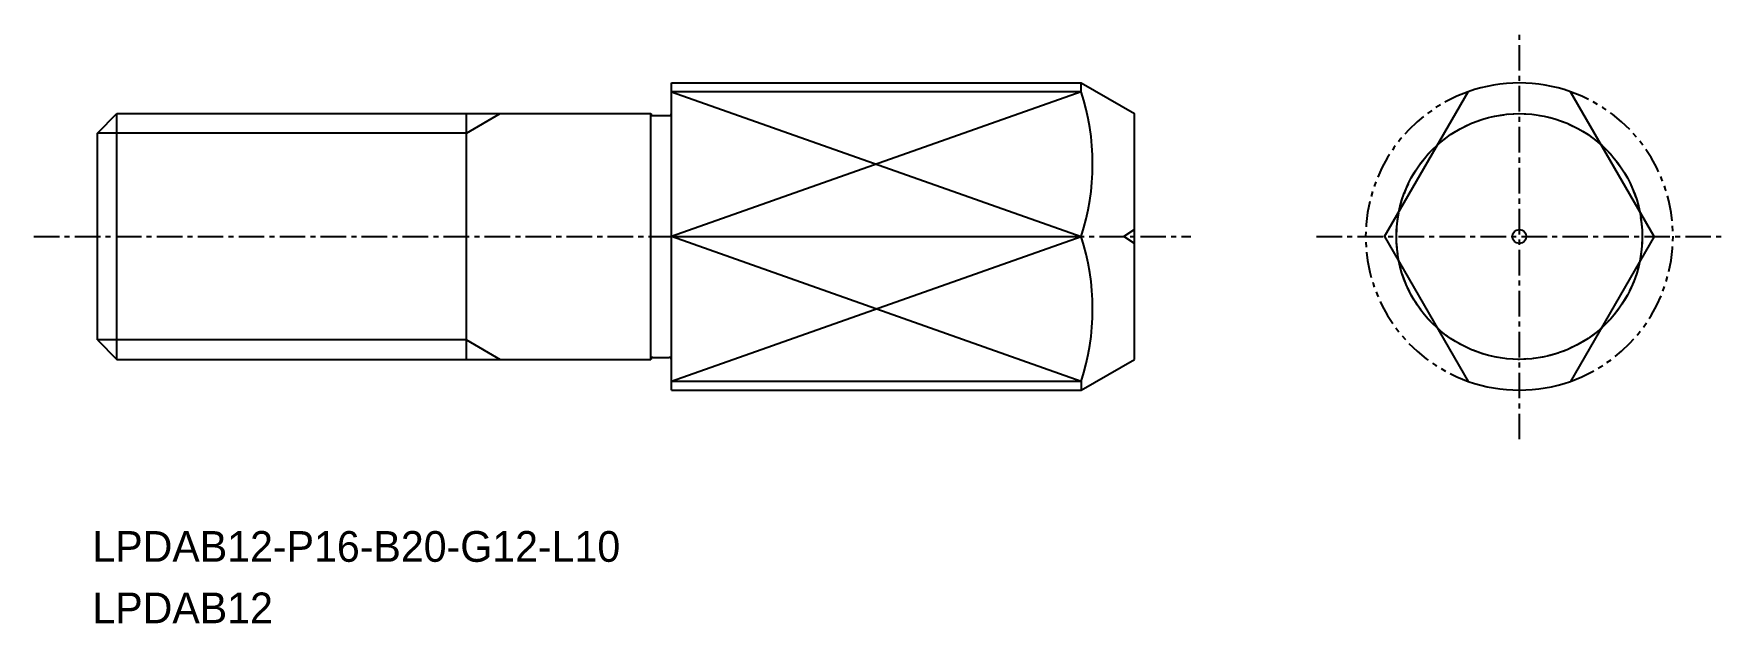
# Model space of a CAD drawing. Extents: x -1893.5 to -1811.1, y -753.1 to -724.3.
import ezdxf

# ---------------------------------------------------------------- set-up
doc = ezdxf.new("R2010")
doc.units = 0
for name, pattern in [('CENTER', [2, 1.25, -0.25, 0.25, -0.25]), ('DASHED', [0.75, 0.5, -0.25]), ('PHANTOM', [2.5, 1.25, -0.25, 0.25, -0.25, 0.25, -0.25])]:
    doc.linetypes.add(name, pattern=pattern)
doc.layers.get('0').update_dxf_attribs({"linetype": 'CONTINUOUS'})
doc.layers.add('CENTER', color=1, linetype='CENTER')

msp = doc.modelspace()

# ---------------------------------------------------------------- linework, layer by layer
for p, q in [((-1862.357, -726.678), (-1842.357, -726.678)), ((-1862.357, -741.678), (-1862.357, -726.678)), ((-1842.357, -726.678), (-1839.759, -728.178)), ((-1842.357, -727.107), (-1842.357, -726.678)), ((-1842.357, -727.107), (-1862.357, -727.107)), ((-1872.357, -740.178), (-1872.357, -728.178)), ((-1872.357, -728.178), (-1863.357, -728.178)), ((-1863.357, -740.178), (-1863.357, -728.178)), ((-1863.357, -740.178), (-1863.357, -728.178)), ((-1863.257, -728.278), (-1862.457, -728.278)), ((-1862.357, -728.178), (-1862.357, -728.178)), ((-1839.759, -740.178), (-1839.759, -728.178)), ((-1889.41, -740.178), (-1863.357, -740.178)), ((-1863.257, -740.078), (-1862.457, -740.078)), ((-1862.357, -740.178), (-1862.357, -740.178)), ((-1842.357, -741.678), (-1839.759, -740.178)), ((-1842.357, -741.25), (-1862.357, -741.25)), ((-1842.357, -741.25), (-1842.357, -741.678)), ((-1862.357, -741.678), (-1842.357, -741.678))]:
    msp.add_line(p, q)
at = {"color": 3, "linetype": 'CONTINUOUS'}
for p, q in [((-1842.357, -727.107), (-1862.357, -734.179)), ((-1862.357, -727.119), (-1842.357, -734.179)), ((-1872.357, -729.125), (-1870.716, -728.178)), ((-1872.357, -729.125), (-1890.357, -729.125)), ((-1862.357, -741.238), (-1842.357, -734.179)), ((-1842.357, -741.25), (-1862.357, -734.179)), ((-1872.357, -739.231), (-1890.357, -739.231)), ((-1872.357, -739.231), (-1870.716, -740.178))]:
    msp.add_line(p, q, dxfattribs=at)
at = {"color": 7, "linetype": 'CONTINUOUS'}
for p, q in [((-1827.559, -734.179), (-1823.477, -727.107)), ((-1814.394, -734.179), (-1818.477, -727.107)), ((-1890.357, -729.125), (-1889.41, -728.178)), ((-1889.41, -728.178), (-1872.357, -728.178)), ((-1889.41, -740.178), (-1889.41, -728.178)), ((-1890.357, -739.231), (-1890.357, -729.125)), ((-1862.357, -734.179), (-1842.357, -734.179)), ((-1827.559, -734.179), (-1823.477, -741.25)), ((-1814.394, -734.179), (-1818.477, -741.25)), ((-1890.357, -739.231), (-1889.41, -740.178))]:
    msp.add_line(p, q, dxfattribs=at)
at = {"color": 3}
for p in [(-1839.759, -733.842), (-1839.759, -734.515)]:
    msp.add_line(p, (-1840.279, -734.179), dxfattribs=at)
at = {"color": 3, "linetype": 'DASHED'}
msp.add_circle((-1820.977, -734.179), 6, dxfattribs=at)
for radius in [6, 0.338]:
    msp.add_circle((-1820.977, -734.179), radius)
for centre, radius, start, end in [((-1820.977, -734.179), 7.5, 70.52878, 109.47122), ((-1863.257, -728.178), 0.1, 180, 270), ((-1862.457, -728.178), 0.1, 270, 0), ((-1863.257, -740.178), 0.1, 90, 180), ((-1862.457, -740.178), 0.1, 0, 90), ((-1820.977, -734.179), 7.5, 250.52878, 289.47122)]:
    msp.add_arc(centre, radius, start, end)
at = {"color": 7, "linetype": 'CONTINUOUS'}
for centre, start, end in [((-1853.321, -730.643), 342.12709, 17.8727), ((-1853.321, -737.714), 342.1273, 17.87291)]:
    msp.add_arc(centre, 11.52, start, end, dxfattribs=at)
at = {"color": 3, "linetype": 'PHANTOM'}
for start, end in [(109.47122, 250.52878), (289.47122, 70.52878)]:
    msp.add_arc((-1820.977, -734.179), 7.5, start, end, dxfattribs=at)
at = {"layer": 'CENTER', "color": 1, "linetype": 'CENTER'}
for p, q in [((-1820.977, -744.078), (-1820.977, -724.278)), ((-1893.47, -734.179), (-1837.014, -734.179)), ((-1830.877, -734.179), (-1811.077, -734.179))]:
    msp.add_line(p, q, dxfattribs=at)

# ---------------------------------------------------------------- texts
for s, p in [('LPDAB12-P16-B20-G12-L10', (-1890.608, -750.061)), ('LPDAB12', (-1890.608, -753.061))]:
    msp.add_text(s, height=1.5).set_placement(p)

doc.saveas('drawing.dxf')
